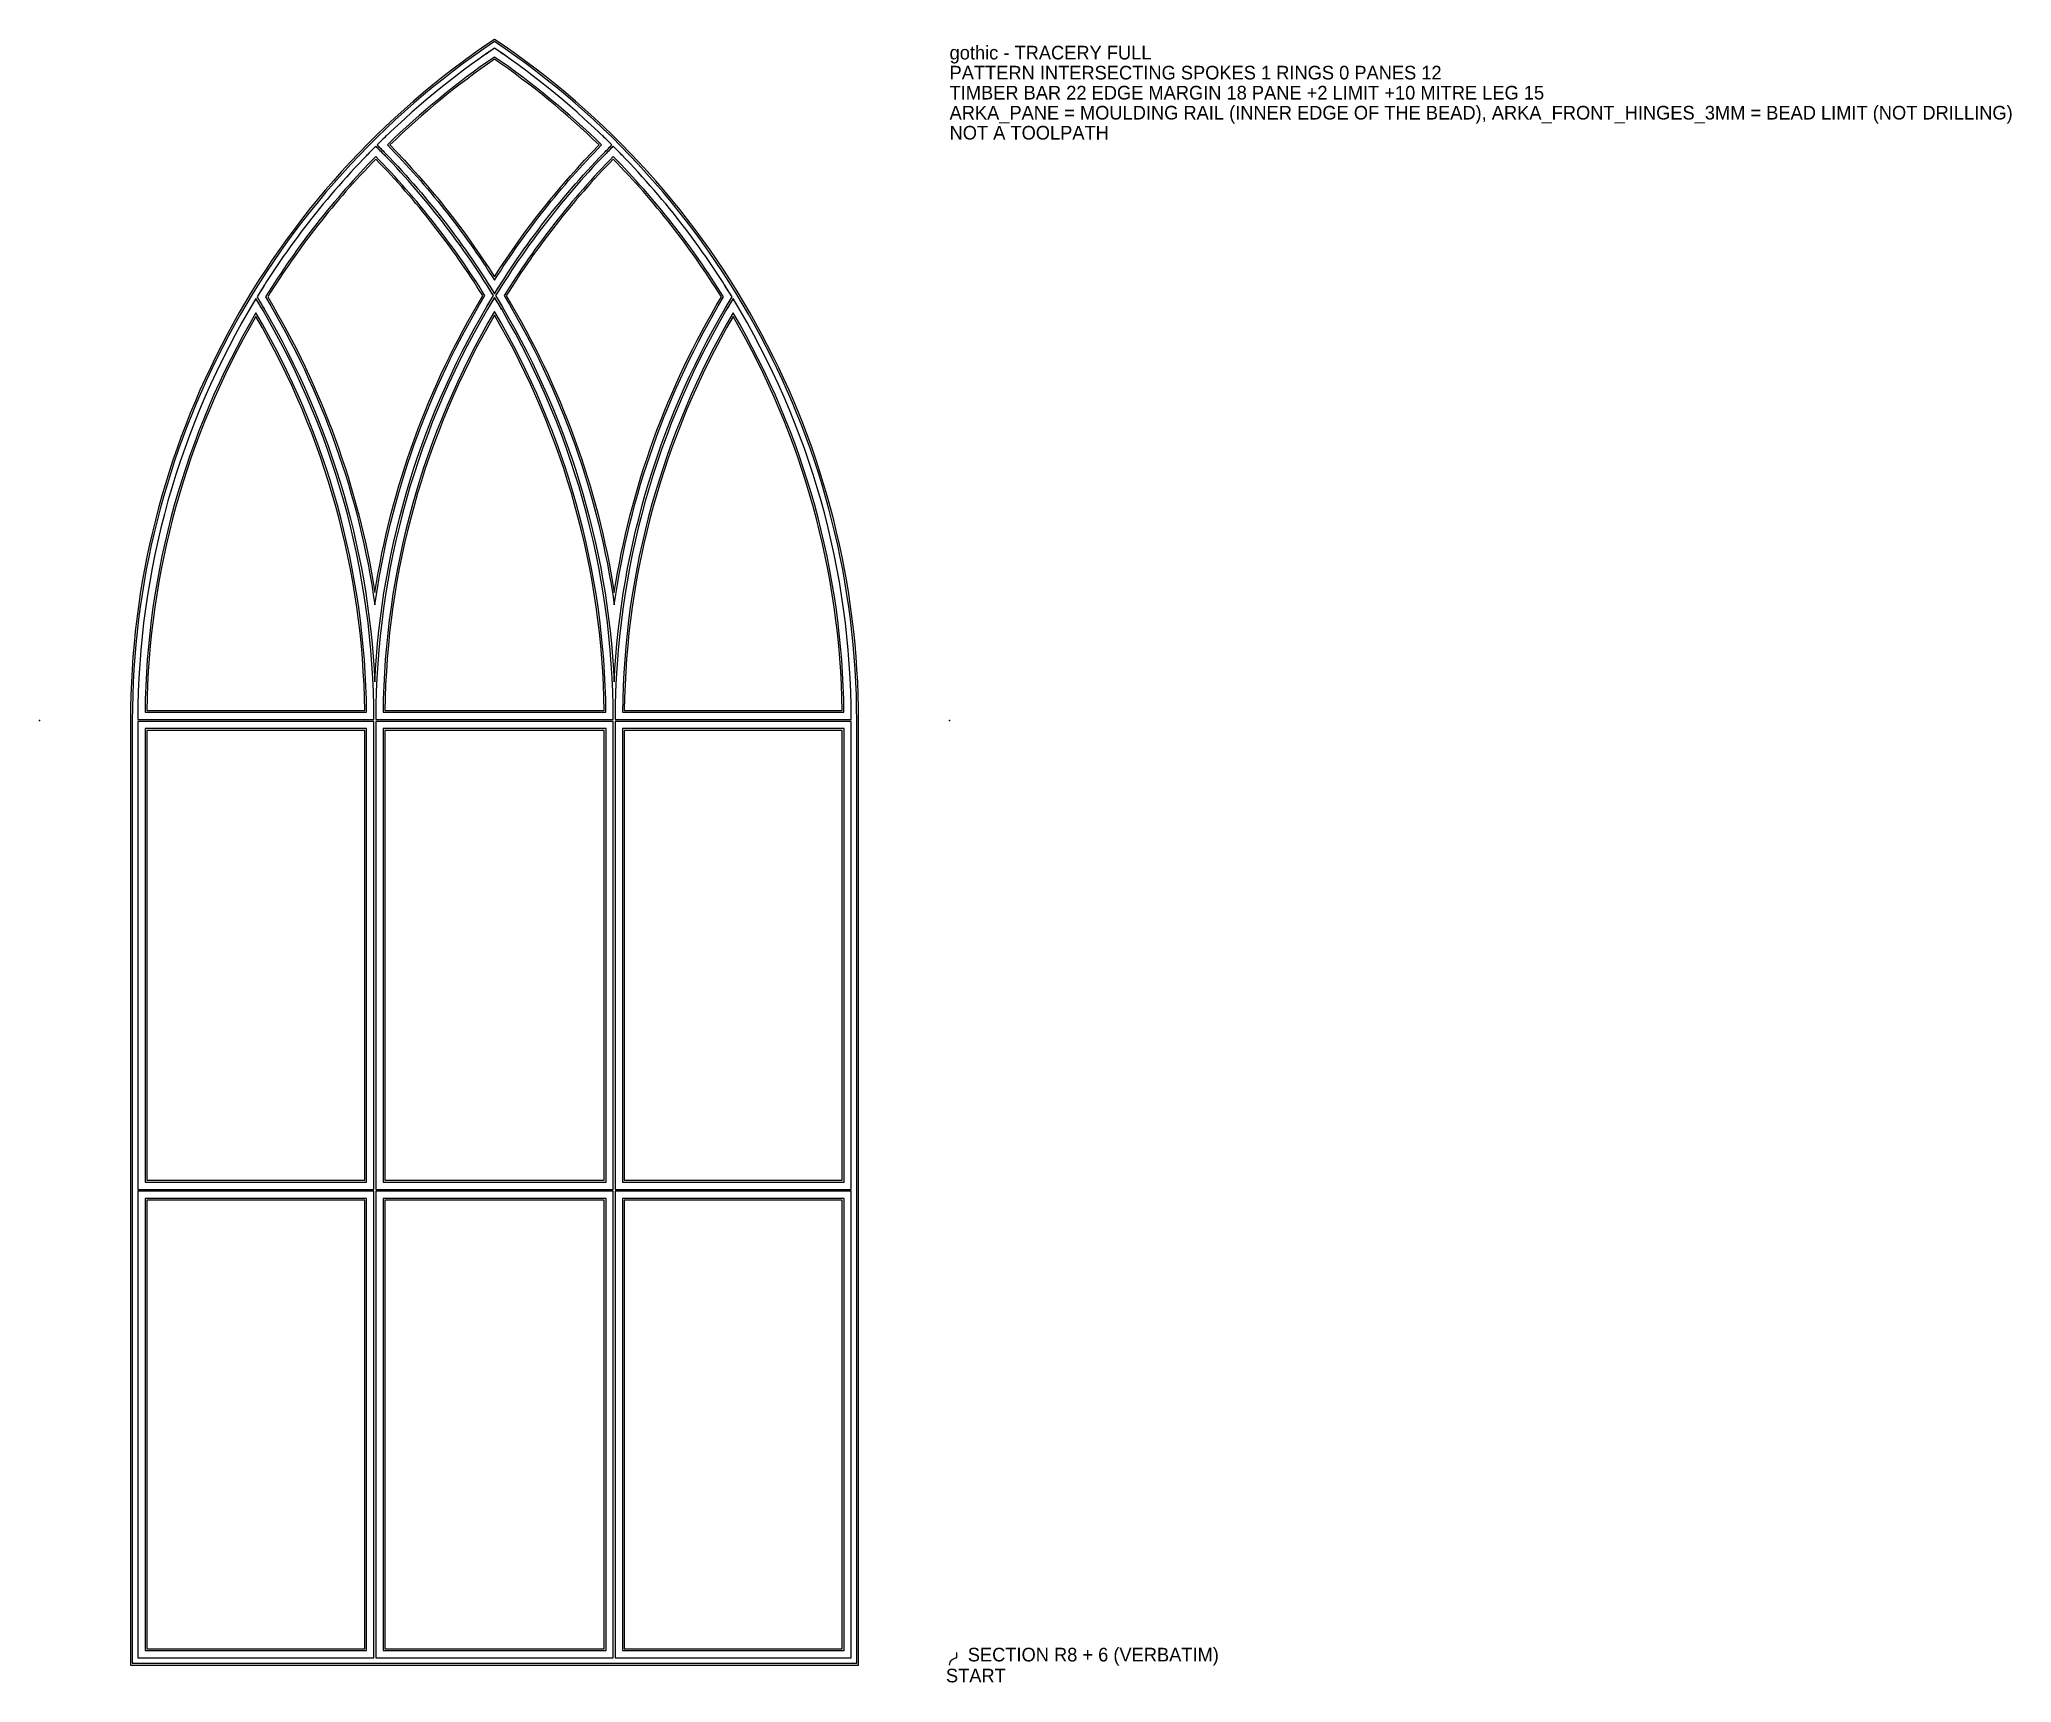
# Model space of a CAD drawing. Extents: x -106 to 2061, y -25 to 1781.
import ezdxf

# ---------------------------------------------------------------- set-up
doc = ezdxf.new("R2010")
doc.units = 0
for name, color, linetype in [('ARKA_CENTRE', 6, 'CONTINUOUS'), ('ARKA_FRONT_HINGES_3MM', 50, 'CONTINUOUS'), ('ARKA_INFO_NO_CUT', 8, 'CONTINUOUS'), ('ARKA_MITRE', 1, 'CONTINUOUS'), ('ARKA_OUTLINE', 7, 'CONTINUOUS'), ('ARKA_PANE', 3, 'CONTINUOUS'), ('ARKA_PANE_ZEWN_REF', 3, 'CONTINUOUS'), ('ARKA_SECTION', 5, 'CONTINUOUS')]:
    doc.layers.add(name, color=color, linetype=linetype)

msp = doc.modelspace()

# ---------------------------------------------------------------- linework, layer by layer
at = {"layer": 'ARKA_CENTRE'}
for p in [(-105.5, 1032.474596), (894.5, 1032.474596)]:
    msp.add_point(p, dxfattribs=at)
at = {"layer": 'ARKA_FRONT_HINGES_3MM'}
for points in [[(523.523258, 1664.92518, 0.046946), (394.5, 1771.16533, 0.046946), (265.476742, 1664.92518, -0.058382), (394.5, 1501.250929, -0.058382)], [(264.060273, 1663.513225, 0.059305), (133.549885, 1497.897977, -0.125472), (263, 1074.782988, -0.12595), (393.327654, 1499.337398, 0.058668)], [(655.450115, 1497.897977, 0.059305), (524.939727, 1663.513225, 0.058668), (395.672346, 1499.337398, -0.12595), (526, 1074.782988, -0.125472)], [(132.377539, 1495.975788, 0.137172), (2.500561, 1033.474596), (261.99944, 1033.474596, 0.136913)], [(264.00056, 1033.474596), (524.99944, 1033.474596, 0.137394), (394.5, 1497.418948, 0.137394)], [(786.499439, 1033.474596, 0.137172), (656.622461, 1495.975788, 0.136913), (527.00056, 1033.474596)]]:
    msp.add_lwpolyline(points, format="xyb", close=True, dxfattribs=at)
for points in [[(2.5, 1031.474596), (2.5, 517.237298), (262, 517.237298), (262, 1031.474596)], [(264, 517.237298), (525, 517.237298), (525, 1031.474596), (264, 1031.474596)], [(786.5, 517.237298), (786.5, 1031.474596), (527, 1031.474596), (527, 517.237298)], [(2.5, 2.5), (262, 2.5), (262, 515.237298), (2.5, 515.237298)], [(264, 2.5), (525, 2.5), (525, 515.237298), (264, 515.237298)], [(527, 2.5), (786.5, 2.5), (786.5, 515.237298), (527, 515.237298)]]:
    msp.add_lwpolyline(points, close=True, dxfattribs=at)
at = {"layer": 'ARKA_MITRE'}
for points in [[(406.85065, 1762.653212, 0.004204), (394.5, 1771.16533, 0.004204), (382.14935, 1762.653212)], [(276.200557, 1675.413006, 0.004204), (265.476742, 1664.92518, -0.004188), (275.981121, 1654.217577)], [(513.018879, 1654.217577, -0.004188), (523.523258, 1664.92518, 0.004204), (512.799443, 1675.413006)], [(274.564461, 1652.805435, 0.004197), (264.060273, 1663.513225, 0.004204), (253.538274, 1652.822938)], [(535.461726, 1652.822938, 0.004204), (524.939727, 1663.513225, 0.004197), (514.435539, 1652.805435)], [(140.050751, 1483.087167, 0.004197), (132.377539, 1495.975788, 0.004204), (124.691359, 1483.094898)], [(141.483732, 1510.627815, 0.004204), (133.549885, 1497.897977, -0.004188), (141.238232, 1485.018378)], [(385.615074, 1486.472296, -0.004188), (393.327654, 1499.337398, 0.004197), (385.383018, 1512.060506)], [(386.54113, 1513.965138, -0.004188), (394.5, 1501.250929, -0.004188), (402.45887, 1513.965138)], [(402.197561, 1484.544855, 0.004197), (394.5, 1497.418948, 0.004197), (386.802439, 1484.544855)], [(403.616982, 1512.060506, 0.004197), (395.672346, 1499.337398, -0.004188), (403.384926, 1486.472296)], [(647.761768, 1485.018378, -0.004188), (655.450115, 1497.897977, 0.004204), (647.516268, 1510.627815)], [(664.308641, 1483.094898, 0.004204), (656.622461, 1495.975788, 0.004197), (648.949249, 1483.087167)], [(262.165865, 1089.759602, -0.004188), (263, 1074.782988, -0.004188), (263.834135, 1089.759602)], [(525.165865, 1089.759602, -0.004188), (526, 1074.782988, -0.004188), (526.834135, 1089.759602)], [(2.643494, 1048.473738, 0.004204), (2.500561, 1033.474596), (17.500561, 1033.474596)], [(246.99944, 1033.474596), (261.99944, 1033.474596, 0.004197), (261.856747, 1048.473741)], [(264.143253, 1048.473741, 0.004197), (264.00056, 1033.474596), (279.00056, 1033.474596)], [(509.99944, 1033.474596), (524.99944, 1033.474596, 0.004197), (524.856747, 1048.473741)], [(527.143253, 1048.473741, 0.004197), (527.00056, 1033.474596), (542.00056, 1033.474596)], [(771.499439, 1033.474596), (786.499439, 1033.474596, 0.004204), (786.356506, 1048.473738)]]:
    msp.add_lwpolyline(points, format="xyb", dxfattribs=at)
for points in [[(17.5, 1031.474596), (2.5, 1031.474596), (2.5, 1016.474596)], [(262, 1016.474596), (262, 1031.474596), (247, 1031.474596)], [(279, 1031.474596), (264, 1031.474596), (264, 1016.474596)], [(525, 1016.474596), (525, 1031.474596), (510, 1031.474596)], [(542, 1031.474596), (527, 1031.474596), (527, 1016.474596)], [(786.5, 1016.474596), (786.5, 1031.474596), (771.5, 1031.474596)], [(2.5, 532.237298), (2.5, 517.237298), (17.5, 517.237298)], [(247, 517.237298), (262, 517.237298), (262, 532.237298)], [(264, 532.237298), (264, 517.237298), (279, 517.237298)], [(510, 517.237298), (525, 517.237298), (525, 532.237298)], [(527, 532.237298), (527, 517.237298), (542, 517.237298)], [(771.5, 517.237298), (786.5, 517.237298), (786.5, 532.237298)], [(17.5, 515.237298), (2.5, 515.237298), (2.5, 500.237298)], [(262, 500.237298), (262, 515.237298), (247, 515.237298)], [(279, 515.237298), (264, 515.237298), (264, 500.237298)], [(525, 500.237298), (525, 515.237298), (510, 515.237298)], [(542, 515.237298), (527, 515.237298), (527, 500.237298)], [(786.5, 500.237298), (786.5, 515.237298), (771.5, 515.237298)], [(2.5, 17.5), (2.5, 2.5), (17.5, 2.5)], [(247, 2.5), (262, 2.5), (262, 17.5)], [(264, 17.5), (264, 2.5), (279, 2.5)], [(510, 2.5), (525, 2.5), (525, 17.5)], [(527, 17.5), (527, 2.5), (542, 2.5)], [(771.5, 2.5), (786.5, 2.5), (786.5, 17.5)]]:
    msp.add_lwpolyline(points, dxfattribs=at)
at = {"layer": 'ARKA_OUTLINE'}
for points in [[(-5.5, -5.5), (794.5, -5.5), (794.5, 1032.474596, 0.250492), (394.5, 1780.806074, 0.250492), (-5.5, 1032.474596)], [(509.370447, 1664.818121, 0.04219), (394.5, 1759.058384, 0.04219), (279.629553, 1664.818121, -0.05115), (394.5, 1520.082277, -0.05115)], [(264.048397, 1649.284758, 0.054718), (145.263516, 1497.844009, -0.09623), (263, 1173.187069, -0.0967), (381.604194, 1499.289279, 0.054083)], [(643.736484, 1497.844009, 0.054718), (524.951603, 1649.284758, 0.054083), (407.395806, 1499.289279, -0.0967), (526, 1173.187069, -0.09623)], [(132.36771, 1476.409695, 0.129459), (12.568597, 1043.474596), (251.93152, 1043.474596, 0.129214)], [(274.06848, 1043.474596), (514.93152, 1043.474596, 0.12971), (394.5, 1477.899393, 0.12971)], [(776.431403, 1043.474596, 0.129459), (656.63229, 1476.409695, 0.129214), (537.06848, 1043.474596)]]:
    msp.add_lwpolyline(points, format="xyb", close=True, dxfattribs=at)
for points in [[(12.5, 1021.474596), (12.5, 527.237298), (252, 527.237298), (252, 1021.474596)], [(274, 527.237298), (515, 527.237298), (515, 1021.474596), (274, 1021.474596)], [(776.5, 527.237298), (776.5, 1021.474596), (537, 1021.474596), (537, 527.237298)], [(12.5, 12.5), (252, 12.5), (252, 505.237298), (12.5, 505.237298)], [(274, 12.5), (515, 12.5), (515, 505.237298), (274, 505.237298)], [(537, 12.5), (776.5, 12.5), (776.5, 505.237298), (537, 505.237298)]]:
    msp.add_lwpolyline(points, close=True, dxfattribs=at)
at = {"layer": 'ARKA_PANE'}
for points in [[(512.20101, 1664.852223, 0.043148), (394.5, 1761.484884, 0.043148), (276.79899, 1664.852223, -0.052575), (394.5, 1516.358105, -0.052575)], [(264.050772, 1652.143678, 0.055645), (142.92079, 1497.8612, -0.100297), (263, 1159.683086, -0.100768), (383.948886, 1499.305319, 0.055009)], [(646.07921, 1497.8612, 0.055645), (524.949228, 1652.143678, 0.055009), (405.051114, 1499.305319, -0.100768), (526, 1159.683086, -0.100297)], [(132.369676, 1480.373434, 0.131027), (10.545816, 1041.474596), (253.954262, 1041.474596, 0.130779)], [(272.045738, 1041.474596), (516.954262, 1041.474596, 0.131271), (394.5, 1481.853334, 0.131271)], [(778.454184, 1041.474596, 0.131027), (656.630324, 1480.373434, 0.130779), (535.045738, 1041.474596)]]:
    msp.add_lwpolyline(points, format="xyb", close=True, dxfattribs=at)
for points in [[(10.5, 1023.474596), (10.5, 525.237298), (254, 525.237298), (254, 1023.474596)], [(272, 525.237298), (517, 525.237298), (517, 1023.474596), (272, 1023.474596)], [(778.5, 525.237298), (778.5, 1023.474596), (535, 1023.474596), (535, 525.237298)], [(10.5, 10.5), (254, 10.5), (254, 507.237298), (10.5, 507.237298)], [(272, 10.5), (517, 10.5), (517, 507.237298), (272, 507.237298)], [(535, 10.5), (778.5, 10.5), (778.5, 507.237298), (535, 507.237298)]]:
    msp.add_lwpolyline(points, close=True, dxfattribs=at)
at = {"layer": 'ARKA_PANE_ZEWN_REF'}
msp.add_lwpolyline([(-3.5, -3.5), (792.5, -3.5), (792.5, 1032.474596, 0.250096), (394.5, 1778.399525, 0.250096), (-3.5, 1032.474596)], format="xyb", close=True, dxfattribs=at)
at = {"layer": 'ARKA_SECTION'}
msp.add_lwpolyline([(894.5, -5.5, -0.414214), (902.5, 2.5), (902.5, 8.5)], format="xyb", dxfattribs=at)

# ---------------------------------------------------------------- texts
at = {"layer": 'ARKA_INFO_NO_CUT'}
for s, p in [('gothic - TRACERY FULL', (894.5, 1758.806074)), ('PATTERN INTERSECTING SPOKES 1 RINGS 0 PANES 12', (894.5, 1736.806074)), ('TIMBER BAR 22 EDGE MARGIN 18 PANE +2 LIMIT +10 MITRE LEG 15', (894.5, 1714.806074)), ('ARKA_PANE = MOULDING RAIL (INNER EDGE OF THE BEAD), ARKA_FRONT_HINGES_3MM = BEAD LIMIT (NOT DRILLING)', (894.5, 1692.806074)), ('NOT A TOOLPATH', (894.5, 1670.806074)), ('SECTION R8 + 6 (VERBATIM)', (914.5, -1.5)), ('START', (890.5, -24.5))]:
    msp.add_text(s, height=15, dxfattribs=at).set_placement(p)

doc.saveas('drawing.dxf')
